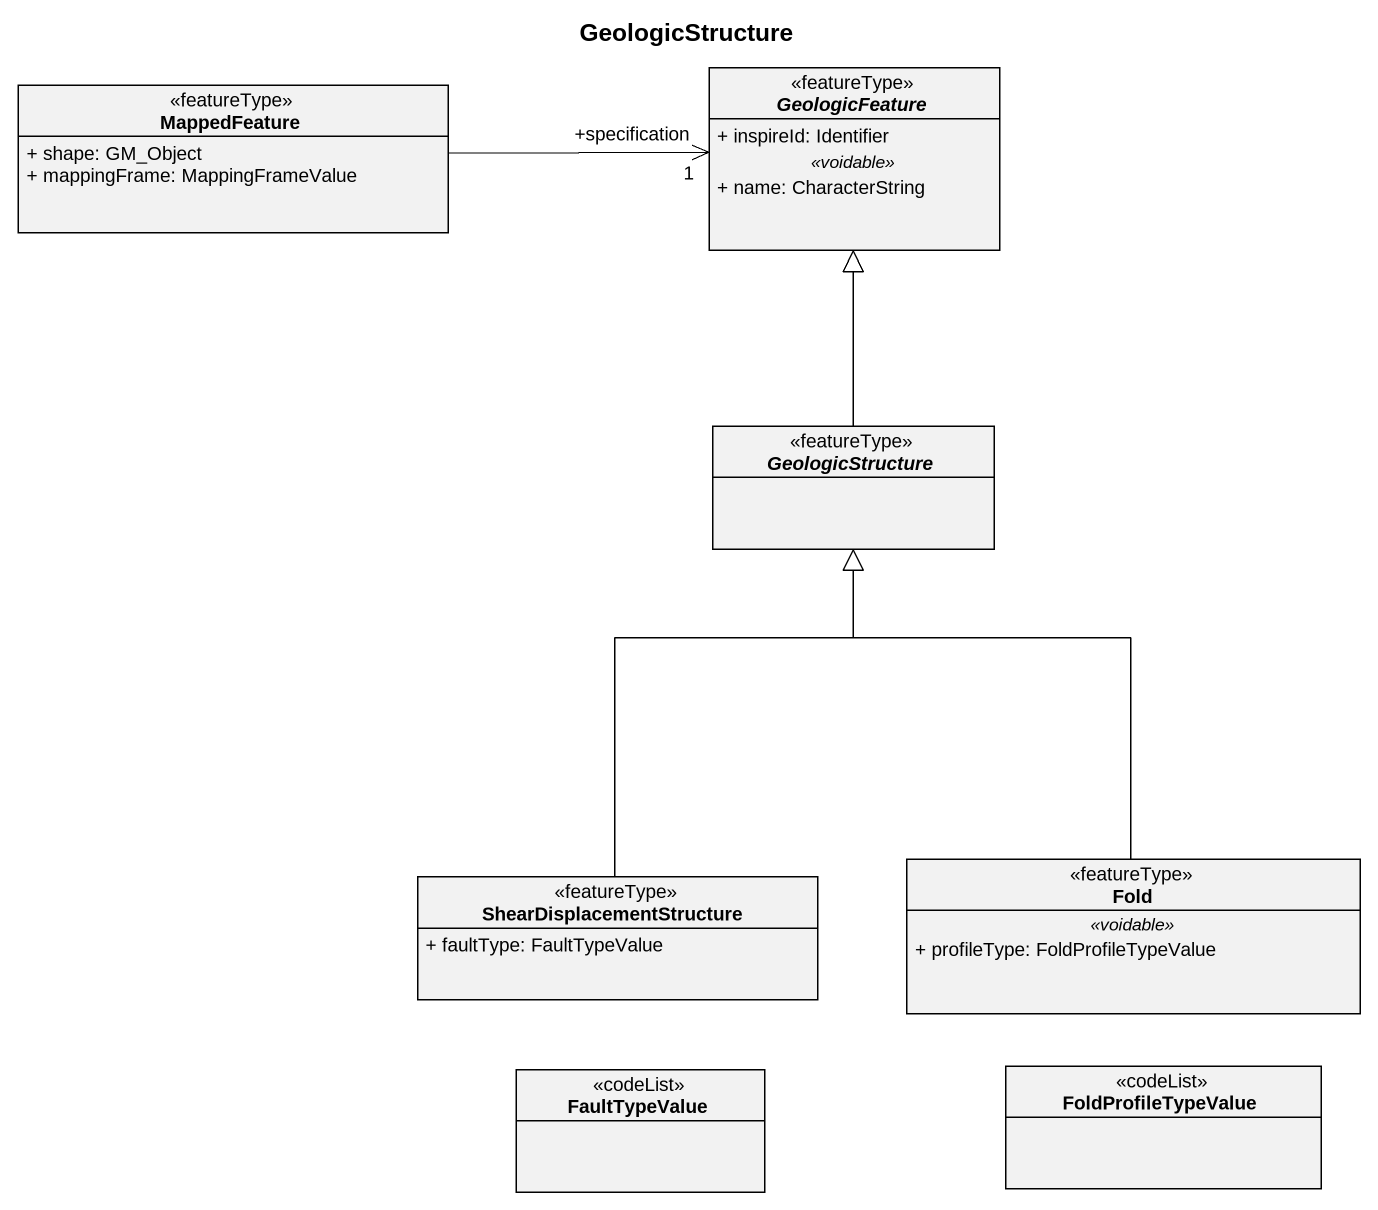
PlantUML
@startuml
title GeologicStructure
hide circle
hide empty members
skinparam classAttributeIconSize 0
class MappedFeature <<featureType>> {
  + shape: GM_Object
  + mappingFrame: MappingFrameValue
}
abstract class GeologicFeature <<featureType>> {
  + inspireId: Identifier
  .. <<voidable>> ..
  + name: CharacterString
}
abstract class GeologicStructure <<featureType>>
class ShearDisplacementStructure <<featureType>> {
  + faultType: FaultTypeValue
}
class Fold <<featureType>> {
  .. <<voidable>> ..
  + profileType: FoldProfileTypeValue
}
class FaultTypeValue <<codeList>>
class FoldProfileTypeValue <<codeList>>
MappedFeature -right-> "+specification\n1" GeologicFeature
GeologicStructure -up-|> GeologicFeature
ShearDisplacementStructure -up-|> GeologicStructure
Fold -up-|> GeologicStructure
@enduml
